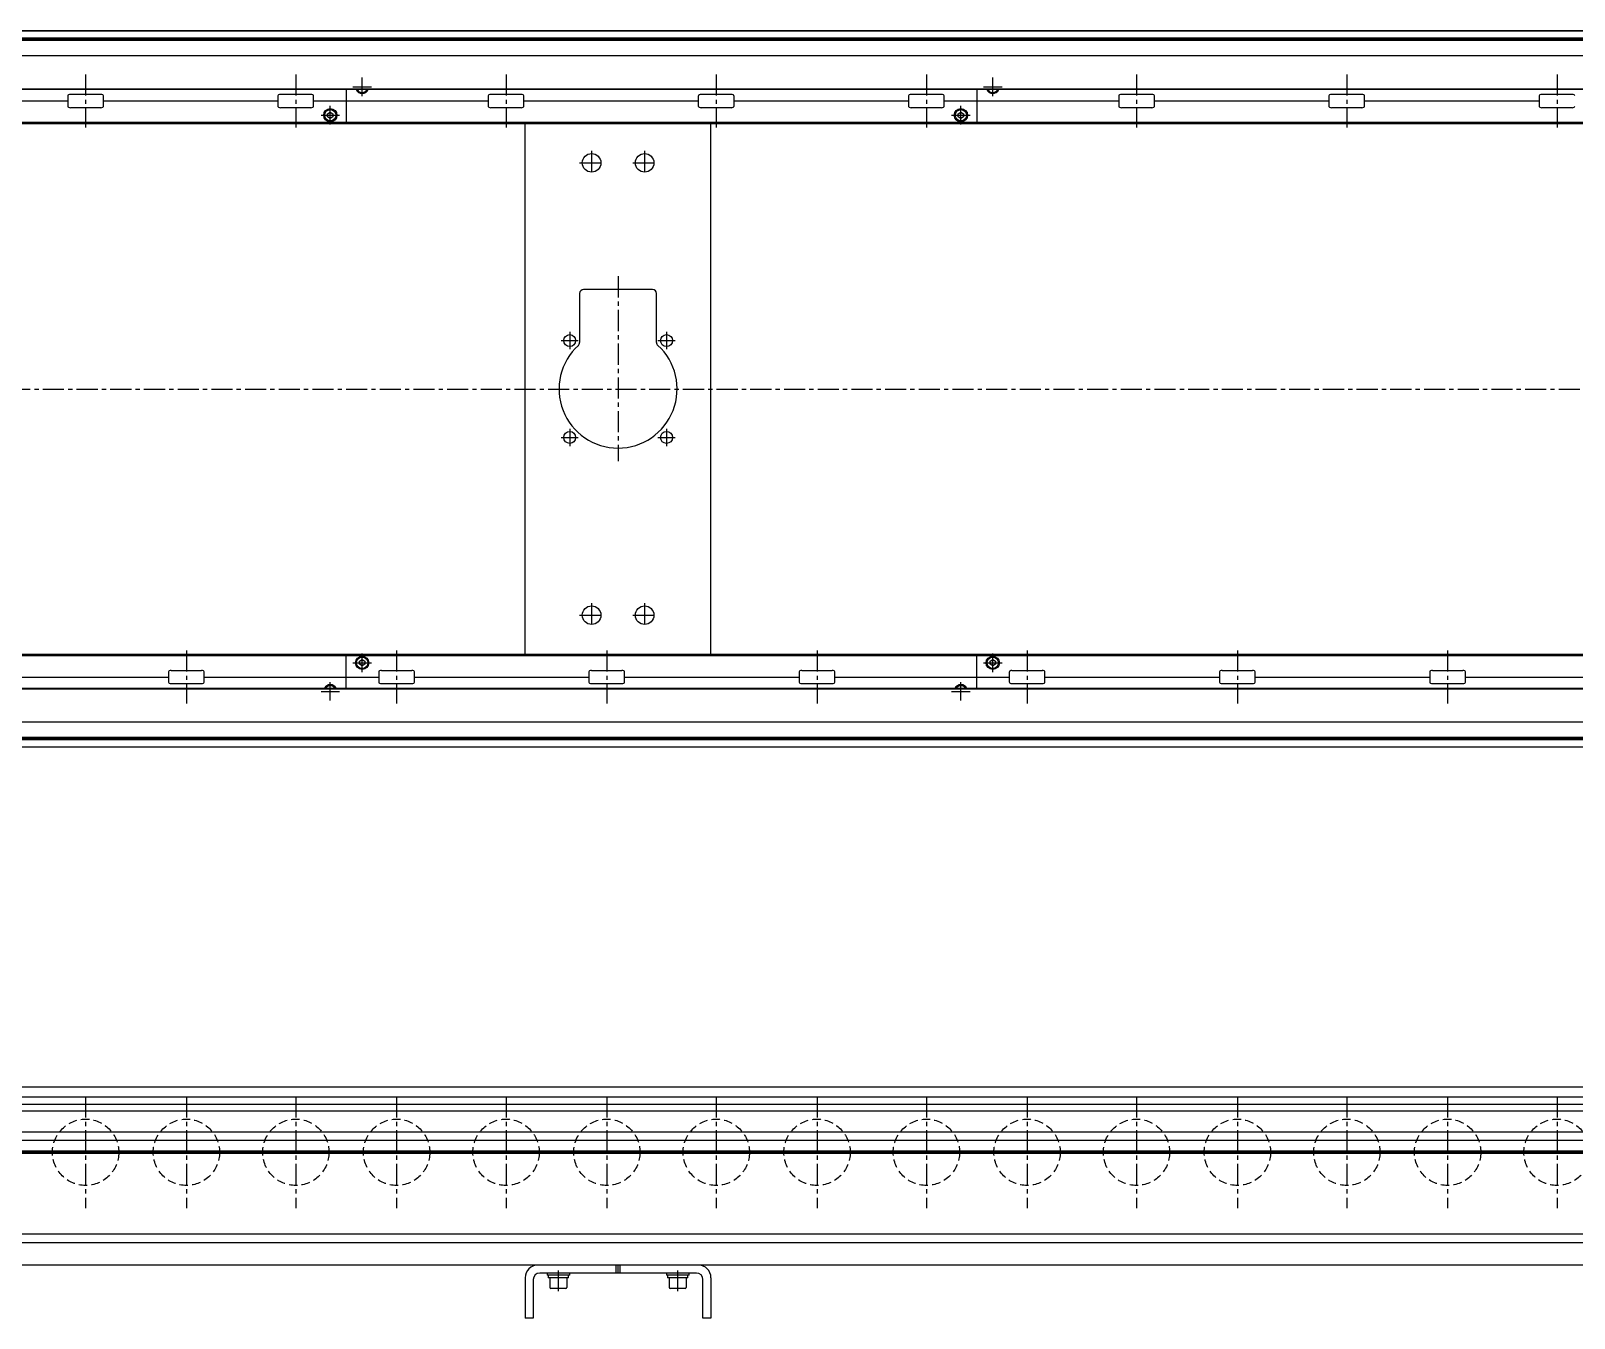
# Model space of a CAD drawing. Extents: x -10 to 4658, y -8 to 1051.
# Drawn here: x 1164 to 2327, y 28 to 998 of the extents above; entities that cross this region are included whole.
import ezdxf

# ---------------------------------------------------------------- set-up
doc = ezdxf.new("R2010")
doc.units = 0
doc.header["$LTSCALE"] = 0.5
doc.linetypes.add('CENTER', pattern=[50.8, 31.75, -6.35, 6.35, -6.35])
doc.linetypes.add('DASHED', pattern=[19.05, 12.7, -6.35])
for name, color, linetype in [('MSM_CENTER', 1, 'CENTER'), ('MSM_CONTINUOUS', 7, 'CONTINUOUS'), ('MSM_DASHED', 4, 'DASHED')]:
    doc.layers.add(name, color=color, linetype=linetype)

msp = doc.modelspace()

# ---------------------------------------------------------------- linework, layer by layer
at = {"layer": 'MSM_CENTER'}
for p, q in [((1204.8, 965.5), (1204.8, 925.5)), ((1363.3, 965.5), (1363.3, 925.5)), ((1406.3, 956.2), (1420.3, 956.2)), ((1413.3, 949.2), (1413.3, 963.3)), ((1521.8, 965.5), (1521.8, 925.5)), ((1680.3, 965.5), (1680.3, 925.5)), ((1838.8, 965.5), (1838.8, 925.5)), ((1881.8, 956.2), (1895.8, 956.2)), ((1888.8, 949.2), (1888.8, 963.3)), ((1997.2, 965.5), (1997.2, 925.5)), ((2155.8, 965.5), (2155.8, 925.5)), ((2314.3, 965.5), (2314.3, 925.5)), ((1382.3, 934.8), (1396.3, 934.8)), ((1389.3, 927.7), (1389.3, 941.8)), ((1857.8, 934.8), (1871.8, 934.8)), ((1864.8, 927.7), (1864.8, 941.8)), ((1586.3, 907.9), (1586.3, 889.9)), ((1626.3, 907.9), (1626.3, 889.9)), ((1577.3, 898.9), (1595.3, 898.9)), ((1617.3, 898.9), (1635.3, 898.9)), ((1606.3, 813.4), (1606.3, 673.9)), ((1569.8, 771.4), (1569.8, 758.4)), ((1642.8, 771.4), (1642.8, 758.4)), ((1563.3, 764.9), (1576.3, 764.9)), ((1636.3, 764.9), (1649.3, 764.9)), ((359.8, 728.4), (3950.9, 728.4)), ((1569.8, 698.4), (1569.8, 685.4)), ((1642.8, 698.4), (1642.8, 685.4)), ((1563.3, 691.9), (1576.3, 691.9)), ((1636.3, 691.9), (1649.3, 691.9)), ((1586.3, 566.9), (1586.3, 548.9)), ((1626.3, 566.9), (1626.3, 548.9)), ((1577.3, 557.9), (1595.3, 557.9)), ((1617.3, 557.9), (1635.3, 557.9)), ((1280.8, 531.3), (1280.8, 491.3)), ((1413.3, 515), (1413.3, 529)), ((1439.3, 531.3), (1439.3, 491.3)), ((1597.8, 531.3), (1597.8, 491.3)), ((1756.3, 531.3), (1756.3, 491.3)), ((1888.8, 515), (1888.8, 529)), ((1914.7, 531.3), (1914.7, 491.3)), ((2073.3, 531.3), (2073.3, 491.3)), ((2231.8, 531.3), (2231.8, 491.3)), ((1406.3, 522), (1420.3, 522)), ((1881.8, 522), (1895.8, 522)), ((1382.3, 500.5), (1396.3, 500.5)), ((1389.3, 493.5), (1389.3, 507.5)), ((1857.8, 500.5), (1871.8, 500.5)), ((1864.8, 493.5), (1864.8, 507.5)), ((1204.8, 195), (1204.8, 111)), ((1280.8, 195), (1280.8, 111)), ((1363.3, 195), (1363.3, 111)), ((1439.3, 195), (1439.3, 111)), ((1521.8, 195), (1521.8, 111)), ((1597.8, 195), (1597.8, 111)), ((1680.3, 195), (1680.3, 111)), ((1756.3, 195), (1756.3, 111)), ((1838.8, 195), (1838.8, 111)), ((1914.7, 195), (1914.7, 111)), ((1997.2, 195), (1997.2, 111)), ((2073.3, 195), (2073.3, 111)), ((2155.8, 195), (2155.8, 111)), ((2231.8, 195), (2231.8, 111)), ((2314.3, 195), (2314.3, 111)), ((367.2, 153), (3941.2, 153)), ((1561.3, 48.4), (1561.3, 64)), ((1651.3, 48.4), (1651.3, 64))]:
    msp.add_line(p, q, dxfattribs=at)
at = {"layer": 'MSM_CONTINUOUS'}
for p, q in [((3940.8, 998.4), (370.7, 998.4)), ((3939.2, 998.3), (372.3, 998.3)), ((3914.6, 992.9), (396.9, 992.9)), ((3914.6, 991.2), (396.9, 991.2)), ((3914.5, 992), (397, 992)), ((3939.2, 979.5), (372.3, 979.5)), ((3939.2, 954.5), (422.2, 954.5)), ((3939.2, 954.1), (372.3, 954.1)), ((1191.3, 945.5), (1059.7, 945.5)), ((1191.3, 949.5), (1191.3, 941.5)), ((1216.2, 950.5), (1193.3, 950.5)), ((1218.2, 941.5), (1218.2, 949.5)), ((1349.8, 945.5), (1218.2, 945.5)), ((1349.8, 949.5), (1349.8, 941.5)), ((1374.7, 950.5), (1351.8, 950.5)), ((1376.7, 941.5), (1376.7, 949.5)), ((1508.3, 945.5), (1376.7, 945.5)), ((1401.3, 954.1), (1401.3, 929.4)), ((1413.3, 953.9), (1412.9, 954.1)), ((1413.6, 954.1), (1413.3, 953.9)), ((1508.3, 949.5), (1508.3, 941.5)), ((1533.2, 950.5), (1510.3, 950.5)), ((1535.2, 941.5), (1535.2, 949.5)), ((1666.8, 945.5), (1535.2, 945.5)), ((1666.8, 949.5), (1666.8, 941.5)), ((1691.7, 950.5), (1668.8, 950.5)), ((1693.7, 941.5), (1693.7, 949.5)), ((1825.3, 945.5), (1693.7, 945.5)), ((1825.3, 949.5), (1825.3, 941.5)), ((1850.2, 950.5), (1827.3, 950.5)), ((1852.2, 941.5), (1852.2, 949.5)), ((1983.8, 945.5), (1852.2, 945.5)), ((1876.8, 954.1), (1876.8, 929.4)), ((1888.8, 953.9), (1888.4, 954.1)), ((1889.1, 954.1), (1888.8, 953.9)), ((1983.8, 949.5), (1983.8, 941.5)), ((2008.7, 950.5), (1985.8, 950.5)), ((2010.7, 941.5), (2010.7, 949.5)), ((2142.3, 945.5), (2010.7, 945.5)), ((2142.3, 949.5), (2142.3, 941.5)), ((2167.2, 950.5), (2144.3, 950.5)), ((2169.2, 941.5), (2169.2, 949.5)), ((2300.8, 945.5), (2169.2, 945.5)), ((2300.8, 949.5), (2300.8, 941.5)), ((2325.7, 950.5), (2302.8, 950.5)), ((1216.2, 940.5), (1193.3, 940.5)), ((1374.7, 940.5), (1351.8, 940.5)), ((1387.3, 935.9), (1389.3, 937.1)), ((1387.3, 933.6), (1387.3, 935.9)), ((1389.3, 932.4), (1387.3, 933.6)), ((1389.3, 937.1), (1391.3, 935.9)), ((1391.3, 933.6), (1389.3, 932.4)), ((1391.3, 935.9), (1391.3, 933.6)), ((1533.2, 940.5), (1510.3, 940.5)), ((1691.7, 940.5), (1668.8, 940.5)), ((1850.2, 940.5), (1827.3, 940.5)), ((1862.8, 935.9), (1864.8, 937.1)), ((1862.8, 933.6), (1862.8, 935.9)), ((1864.8, 932.4), (1862.8, 933.6)), ((1864.8, 937.1), (1866.8, 935.9)), ((1866.8, 933.6), (1864.8, 932.4)), ((1866.8, 935.9), (1866.8, 933.6)), ((2008.7, 940.5), (1985.8, 940.5)), ((2167.2, 940.5), (2144.3, 940.5)), ((2325.7, 940.5), (2302.8, 940.5)), ((3937.3, 929.4), (450.3, 929.4)), ((3940.8, 928.4), (450.3, 928.4)), ((1536.3, 528.4), (1536.3, 928.4)), ((1676.3, 528.4), (1676.3, 928.4)), ((1632.3, 803.4), (1580.3, 803.4)), ((1577.3, 800.4), (1577.3, 763.5)), ((1635.3, 763.5), (1635.3, 800.4)), ((3940.8, 528.4), (450.3, 528.4)), ((450.3, 527.4), (3937.3, 527.4)), ((1401.3, 502.6), (1401.3, 527.4)), ((1411.3, 523.2), (1413.3, 524.4)), ((1413.3, 524.4), (1415.3, 523.2)), ((1876.8, 502.6), (1876.8, 527.4)), ((1886.8, 523.2), (1888.8, 524.4)), ((1888.8, 524.4), (1890.8, 523.2)), ((1267.3, 515.3), (1267.3, 507.3)), ((1269.3, 516.3), (1292.2, 516.3)), ((1294.2, 507.3), (1294.2, 515.3)), ((1411.3, 520.9), (1411.3, 523.2)), ((1413.3, 519.7), (1411.3, 520.9)), ((1415.3, 520.9), (1413.3, 519.7)), ((1415.3, 523.2), (1415.3, 520.9)), ((1425.8, 515.3), (1425.8, 507.3)), ((1427.8, 516.3), (1450.7, 516.3)), ((1452.7, 507.3), (1452.7, 515.3)), ((1584.3, 515.3), (1584.3, 507.3)), ((1586.3, 516.3), (1609.2, 516.3)), ((1611.2, 507.3), (1611.2, 515.3)), ((1742.8, 515.3), (1742.8, 507.3)), ((1744.8, 516.3), (1767.7, 516.3)), ((1769.7, 507.3), (1769.7, 515.3)), ((1886.8, 520.9), (1886.8, 523.2)), ((1888.8, 519.7), (1886.8, 520.9)), ((1890.8, 520.9), (1888.8, 519.7)), ((1890.8, 523.2), (1890.8, 520.9)), ((1901.3, 515.3), (1901.3, 507.3)), ((1903.3, 516.3), (1926.2, 516.3)), ((1928.2, 507.3), (1928.2, 515.3)), ((2059.8, 515.3), (2059.8, 507.3)), ((2061.8, 516.3), (2084.7, 516.3)), ((2086.7, 507.3), (2086.7, 515.3)), ((2218.3, 515.3), (2218.3, 507.3)), ((2220.3, 516.3), (2243.2, 516.3)), ((2245.2, 507.3), (2245.2, 515.3)), ((3939.2, 502.6), (372.3, 502.6)), ((3939.2, 502.2), (422.2, 502.2)), ((1135.7, 511.3), (1267.3, 511.3)), ((1269.3, 506.3), (1292.2, 506.3)), ((1294.2, 511.3), (1425.8, 511.3)), ((1388.9, 502.6), (1389.3, 502.9)), ((1389.3, 502.9), (1389.6, 502.6)), ((1427.8, 506.3), (1450.7, 506.3)), ((1452.7, 511.3), (1584.3, 511.3)), ((1586.3, 506.3), (1609.2, 506.3)), ((1611.2, 511.3), (1742.8, 511.3)), ((1744.8, 506.3), (1767.7, 506.3)), ((1769.7, 511.3), (1901.3, 511.3)), ((1864.4, 502.6), (1864.8, 502.9)), ((1864.8, 502.9), (1865.1, 502.6)), ((1903.3, 506.3), (1926.2, 506.3)), ((1928.2, 511.3), (2059.8, 511.3)), ((2061.8, 506.3), (2084.7, 506.3)), ((2086.7, 511.3), (2218.3, 511.3)), ((2220.3, 506.3), (2243.2, 506.3)), ((2245.2, 511.3), (2376.8, 511.3)), ((3939.2, 477.2), (372.3, 477.2)), ((3914.6, 465.6), (396.9, 465.6)), ((3940.8, 458.4), (370.7, 458.4)), ((3939.2, 458.4), (372.3, 458.4)), ((3914.6, 463.9), (396.9, 463.9)), ((3914.5, 464.7), (397, 464.7)), ((3939.2, 202), (372.3, 202)), ((3939.2, 194.6), (674.4, 194.6)), ((3823.2, 189), (676.7, 189)), ((3823.2, 184), (678.7, 184)), ((3723.2, 168.2), (667.3, 168.2)), ((3723.2, 161.8), (682.3, 161.8)), ((3723.2, 153.9), (682.3, 153.9)), ((3723.2, 153), (682.3, 153)), ((3723.2, 152.1), (682.3, 152.1)), ((3723.2, 84.8), (679.8, 84.8)), ((3723.2, 91.3), (682.3, 91.3)), ((3940.8, 68), (472.3, 68)), ((1536.3, 58.5), (1536.3, 28)), ((1665.3, 62), (1547.3, 62)), ((1552.8, 62), (1552.8, 60.4)), ((1569.8, 60.4), (1552.8, 60.4)), ((1553.6, 60.4), (1553.6, 58.4)), ((1569, 58.4), (1553.6, 58.4)), ((1554.8, 58.4), (1554.8, 51.2)), ((1567.8, 51.2), (1567.8, 58.4)), ((1569, 58.4), (1569, 60.4)), ((1569.8, 60.4), (1569.8, 62)), ((1604.8, 62), (1604.8, 68)), ((1606.3, 62), (1606.3, 68)), ((1607.8, 62), (1607.8, 68)), ((1642.8, 62), (1642.8, 60.4)), ((1659.8, 60.4), (1642.8, 60.4)), ((1643.6, 60.4), (1643.6, 58.4)), ((1659, 58.4), (1643.6, 58.4)), ((1644.8, 58.4), (1644.8, 51.2)), ((1657.8, 51.2), (1657.8, 58.4)), ((1659, 58.4), (1659, 60.4)), ((1659.8, 60.4), (1659.8, 62)), ((1676.3, 58.5), (1676.3, 28)), ((1542.3, 57), (1542.3, 28)), ((1566.9, 50.4), (1555.6, 50.4)), ((1656.9, 50.4), (1645.6, 50.4)), ((1670.3, 28), (1670.3, 57)), ((1542.3, 28), (1536.3, 28)), ((1676.3, 28), (1670.3, 28))]:
    msp.add_line(p, q, dxfattribs=at)
for centre, radius in [((1389.3, 934.8), 5), ((1389.3, 934.8), 4.25), ((1864.8, 934.8), 5), ((1864.8, 934.8), 4.25), ((1586.3, 898.9), 7), ((1626.3, 898.9), 7), ((1569.8, 764.9), 4.5), ((1642.8, 764.9), 4.5), ((1569.8, 691.9), 4.5), ((1642.8, 691.9), 4.5), ((1586.3, 557.9), 7), ((1626.3, 557.9), 7), ((1413.3, 522), 5), ((1413.3, 522), 4.25), ((1888.8, 522), 5), ((1888.8, 522), 4.25)]:
    msp.add_circle(centre, radius, dxfattribs=at)
for centre, radius, start, end in [((1192.2, 949.4), 0.882, 115.5328, 172.1027), ((1193.3, 947.1), 3.41, 89.6687, 115.2454), ((1216.2, 947.1), 3.41, 64.7546, 90.3313), ((1217.3, 949.4), 0.882, 7.8973, 64.4672), ((1350.7, 949.4), 0.882, 115.5328, 172.1027), ((1351.8, 947.1), 3.41, 89.6687, 115.2454), ((1374.7, 947.1), 3.41, 64.7546, 90.3313), ((1375.8, 949.4), 0.882, 7.8973, 64.4672), ((1413.3, 956.2), 5, 204.8346, 335.1654), ((1413.3, 956.2), 4.25, 209.6116, 330.3884), ((1509.2, 949.4), 0.882, 115.5328, 172.1027), ((1510.3, 947.1), 3.41, 89.6687, 115.2454), ((1533.2, 947.1), 3.41, 64.7546, 90.3313), ((1534.3, 949.4), 0.882, 7.8973, 64.4672), ((1667.7, 949.4), 0.882, 115.5328, 172.1027), ((1668.8, 947.1), 3.41, 89.6687, 115.2454), ((1691.7, 947.1), 3.41, 64.7546, 90.3313), ((1692.8, 949.4), 0.882, 7.8973, 64.4672), ((1826.2, 949.4), 0.882, 115.5328, 172.1027), ((1827.3, 947.1), 3.41, 89.6687, 115.2454), ((1850.2, 947.1), 3.41, 64.7546, 90.3313), ((1851.3, 949.4), 0.882, 7.8973, 64.4672), ((1888.8, 956.2), 5, 204.8346, 335.1654), ((1888.8, 956.2), 4.25, 209.6116, 330.3884), ((1984.7, 949.4), 0.882, 115.5328, 172.1027), ((1985.8, 947.1), 3.41, 89.6687, 115.2454), ((2008.7, 947.1), 3.41, 64.7546, 90.3313), ((2009.8, 949.4), 0.882, 7.8973, 64.4672), ((2143.2, 949.4), 0.882, 115.5328, 172.1027), ((2144.3, 947.1), 3.41, 89.6687, 115.2454), ((2167.2, 947.1), 3.41, 64.7546, 90.3313), ((2168.3, 949.4), 0.882, 7.8973, 64.4672), ((2301.7, 949.4), 0.882, 115.5328, 172.1027), ((2302.8, 947.1), 3.41, 89.6687, 115.2454), ((2325.7, 947.1), 3.41, 64.7546, 90.3313), ((2326.8, 949.4), 0.882, 7.8973, 64.4672), ((1192.2, 941.6), 0.882, 187.8973, 244.4672), ((1193.3, 943.9), 3.41, 244.7546, 270.3313), ((1216.2, 943.9), 3.41, 269.6687, 295.2454), ((1217.3, 941.6), 0.882, 295.5328, 352.1027), ((1350.7, 941.6), 0.882, 187.8973, 244.4672), ((1351.8, 943.9), 3.41, 244.7546, 270.3313), ((1374.7, 943.9), 3.41, 269.6687, 295.2454), ((1375.8, 941.6), 0.882, 295.5328, 352.1027), ((1509.2, 941.6), 0.882, 187.8973, 244.4672), ((1510.3, 943.9), 3.41, 244.7546, 270.3313), ((1533.2, 943.9), 3.41, 269.6687, 295.2454), ((1534.3, 941.6), 0.882, 295.5328, 352.1027), ((1667.7, 941.6), 0.882, 187.8973, 244.4672), ((1668.8, 943.9), 3.41, 244.7546, 270.3313), ((1691.7, 943.9), 3.41, 269.6687, 295.2454), ((1692.8, 941.6), 0.882, 295.5328, 352.1027), ((1826.2, 941.6), 0.882, 187.8973, 244.4672), ((1827.3, 943.9), 3.41, 244.7546, 270.3313), ((1850.2, 943.9), 3.41, 269.6687, 295.2454), ((1851.3, 941.6), 0.882, 295.5328, 352.1027), ((1984.7, 941.6), 0.882, 187.8973, 244.4672), ((1985.8, 943.9), 3.41, 244.7546, 270.3313), ((2008.7, 943.9), 3.41, 269.6687, 295.2454), ((2009.8, 941.6), 0.882, 295.5328, 352.1027), ((2143.2, 941.6), 0.882, 187.8973, 244.4672), ((2144.3, 943.9), 3.41, 244.7546, 270.3313), ((2167.2, 943.9), 3.41, 269.6687, 295.2454), ((2168.3, 941.6), 0.882, 295.5328, 352.1027), ((2301.7, 941.6), 0.882, 187.8973, 244.4672), ((2302.8, 943.9), 3.41, 244.7546, 270.3313), ((2325.7, 943.9), 3.41, 269.6687, 295.2454), ((2326.8, 941.6), 0.882, 295.5328, 352.1027), ((1580.3, 800.4), 3, 90, 180), ((1632.3, 800.4), 3, 0, 90), ((1606.3, 728.4), 44.5, 132.3521, 47.6479), ((1574.2, 763.5), 3, 312.3521, 360), ((1638.3, 763.5), 3, 180, 227.6479), ((1268.2, 515.2), 0.882, 115.5328, 172.1027), ((1269.3, 512.9), 3.41, 89.6687, 115.2454), ((1292.2, 512.9), 3.41, 64.7546, 90.3313), ((1293.3, 515.2), 0.882, 7.8973, 64.4672), ((1426.7, 515.2), 0.882, 115.5328, 172.1027), ((1427.8, 512.9), 3.41, 89.6687, 115.2454), ((1450.7, 512.9), 3.41, 64.7546, 90.3313), ((1451.8, 515.2), 0.882, 7.8973, 64.4672), ((1585.2, 515.2), 0.882, 115.5328, 172.1027), ((1586.3, 512.9), 3.41, 89.6687, 115.2454), ((1609.2, 512.9), 3.41, 64.7546, 90.3313), ((1610.3, 515.2), 0.882, 7.8973, 64.4672), ((1743.7, 515.2), 0.882, 115.5328, 172.1027), ((1744.8, 512.9), 3.41, 89.6687, 115.2454), ((1767.7, 512.9), 3.41, 64.7546, 90.3313), ((1768.8, 515.2), 0.882, 7.8973, 64.4672), ((1902.2, 515.2), 0.882, 115.5328, 172.1027), ((1903.3, 512.9), 3.41, 89.6687, 115.2454), ((1926.2, 512.9), 3.41, 64.7546, 90.3313), ((1927.3, 515.2), 0.882, 7.8973, 64.4672), ((2060.7, 515.2), 0.882, 115.5328, 172.1027), ((2061.8, 512.9), 3.41, 89.6687, 115.2454), ((2084.7, 512.9), 3.41, 64.7546, 90.3313), ((2085.8, 515.2), 0.882, 7.8973, 64.4672), ((2219.2, 515.2), 0.882, 115.5328, 172.1027), ((2220.3, 512.9), 3.41, 89.6687, 115.2454), ((2243.2, 512.9), 3.41, 64.7546, 90.3313), ((2244.3, 515.2), 0.882, 7.8973, 64.4672), ((1268.2, 507.4), 0.882, 187.8973, 244.4672), ((1269.3, 509.7), 3.41, 244.7546, 270.3313), ((1292.2, 509.7), 3.41, 269.6687, 295.2454), ((1293.3, 507.4), 0.882, 295.5328, 352.1027), ((1389.3, 500.5), 5, 24.8346, 155.1654), ((1389.3, 500.5), 4.25, 29.6116, 150.3884), ((1426.7, 507.4), 0.882, 187.8973, 244.4672), ((1427.8, 509.7), 3.41, 244.7546, 270.3313), ((1450.7, 509.7), 3.41, 269.6687, 295.2454), ((1451.8, 507.4), 0.882, 295.5328, 352.1027), ((1585.2, 507.4), 0.882, 187.8973, 244.4672), ((1586.3, 509.7), 3.41, 244.7546, 270.3313), ((1609.2, 509.7), 3.41, 269.6687, 295.2454), ((1610.3, 507.4), 0.882, 295.5328, 352.1027), ((1743.7, 507.4), 0.882, 187.8973, 244.4672), ((1744.8, 509.7), 3.41, 244.7546, 270.3313), ((1767.7, 509.7), 3.41, 269.6687, 295.2454), ((1768.8, 507.4), 0.882, 295.5328, 352.1027), ((1864.8, 500.5), 5, 24.8346, 155.1654), ((1864.8, 500.5), 4.25, 29.6116, 150.3884), ((1902.2, 507.4), 0.882, 187.8973, 244.4672), ((1903.3, 509.7), 3.41, 244.7546, 270.3313), ((1926.2, 509.7), 3.41, 269.6687, 295.2454), ((1927.3, 507.4), 0.882, 295.5328, 352.1027), ((2060.7, 507.4), 0.882, 187.8973, 244.4672), ((2061.8, 509.7), 3.41, 244.7546, 270.3313), ((2084.7, 509.7), 3.41, 269.6687, 295.2454), ((2085.8, 507.4), 0.882, 295.5328, 352.1027), ((2219.2, 507.4), 0.882, 187.8973, 244.4672), ((2220.3, 509.7), 3.41, 244.7546, 270.3313), ((2243.2, 509.7), 3.41, 269.6687, 295.2454), ((2244.3, 507.4), 0.882, 295.5328, 352.1027), ((1545.8, 58.5), 9.5, 90, 180), ((1547.3, 57), 5, 90, 180), ((1665.3, 57), 5, 0, 90), ((1666.8, 58.5), 9.5, 0, 90), ((1555.6, 51.2), 0.8, 180, 270), ((1566.9, 51.2), 0.8, 270, 0), ((1645.6, 51.2), 0.8, 180, 270), ((1656.9, 51.2), 0.8, 270, 0)]:
    msp.add_arc(centre, radius, start, end, dxfattribs=at)
at = {"layer": 'MSM_DASHED'}
for centre in [(1204.8, 153), (1280.8, 153), (1363.3, 153), (1439.3, 153), (1521.8, 153), (1597.8, 153), (1680.3, 153), (1756.3, 153), (1838.8, 153), (1914.7, 153), (1997.2, 153), (2073.3, 153), (2155.8, 153), (2231.8, 153), (2314.3, 153)]:
    msp.add_circle(centre, 25, dxfattribs=at)

doc.saveas('drawing.dxf')
